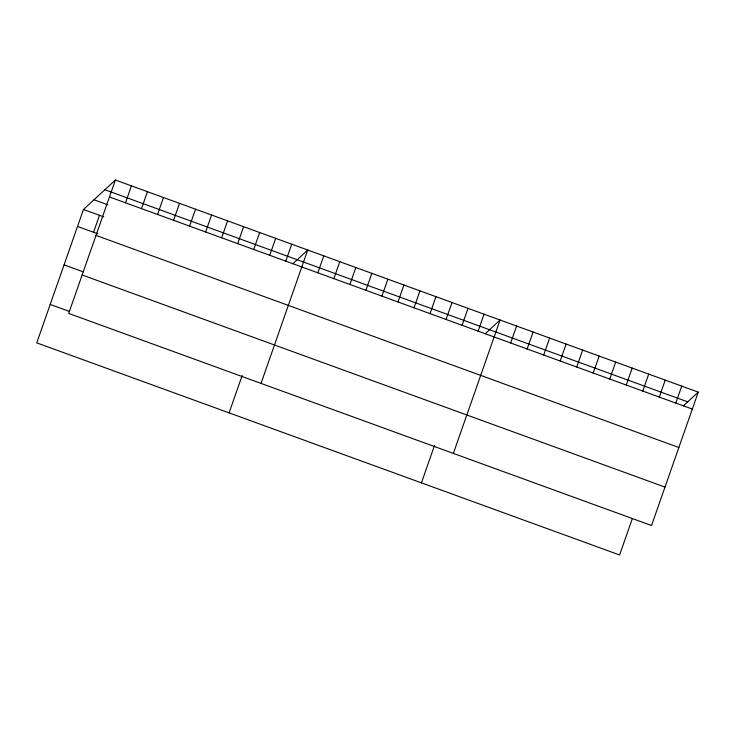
<?xml version="1.0" encoding="UTF-8"?>
<svg xmlns="http://www.w3.org/2000/svg" width="735" height="735" viewBox="0 0 735 735"><rect width="100%" height="100%" fill="white"/><g stroke="black" fill="none" stroke-linecap="round" stroke-linejoin="round"><path stroke-width="1.1" d="M115.395 180.02L68.686 313.413L651.541 525.525L698.25 392.132L115.395 180.02L83.459 209.475L36.75 342.868L619.605 554.98L632.311 518.689M93.556 232.269L99.491 215.309M125.492 202.805L131.427 185.854M141.515 208.639L147.45 191.688M157.547 214.473L163.482 197.522M173.57 220.307L179.515 203.356M189.602 226.141L195.538 209.181M205.635 231.975L211.57 215.015M221.658 237.809L227.593 220.849M237.69 243.634L243.625 226.683M253.713 249.468L259.657 232.517M269.745 255.302L275.68 238.351M229.09 412.868L242.173 375.512M285.777 261.136L291.712 244.185M261.026 383.404L307.735 250.019L292.861 263.746M317.832 272.804L323.767 255.853M333.855 278.638L339.8 261.678M349.888 284.473L355.823 267.512M365.92 290.297L371.855 273.346M381.943 296.131L387.878 279.181M397.975 301.966L403.91 285.015M413.998 307.8L419.942 290.849M430.03 313.634L435.965 296.683M446.053 319.468L451.997 302.517M462.085 325.302L468.02 308.351M421.431 482.858L434.514 445.502M478.117 331.136L484.053 314.176M453.366 453.403L500.076 320.01L485.201 333.736M510.66 342.979L516.595 326.018M527.17 348.987L533.105 332.036M543.689 354.996L549.624 338.045M560.199 361.004L566.134 344.053M576.718 367.013L582.653 350.062M593.228 373.022L599.163 356.071M609.747 379.03L615.682 362.079M626.257 385.048L632.192 368.088M642.767 391.057L648.711 374.097M659.286 397.065L665.221 380.114M675.796 403.074L681.74 386.123M683.366 405.858L698.25 392.132M104.857 189.74L687.712 401.852M109.46 196.971L692.315 409.083M93.997 199.755L107.889 204.817M83.459 209.475L103.764 216.871M77.524 226.435L97.829 233.822M96 235.402L678.855 447.505M64.074 264.857L83.303 271.858M82.136 274.991L664.991 487.094M50.21 304.446L69.439 311.447"/></g></svg>
